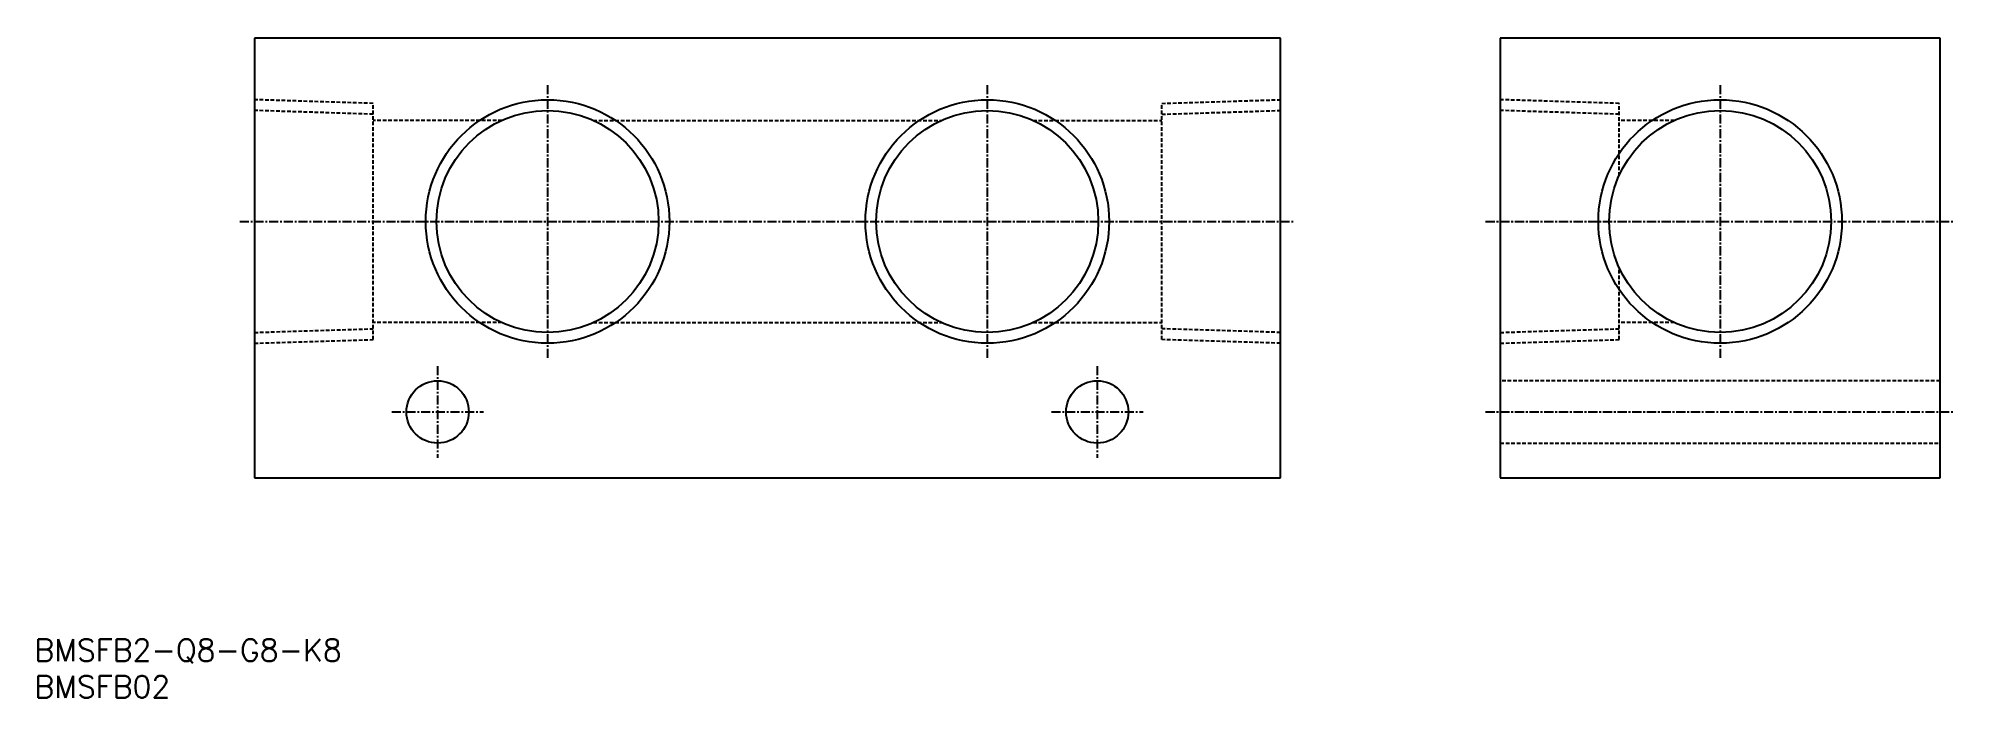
# Model space of a CAD drawing. Extents: x 1 to 262, y 0 to 90.
import ezdxf

# ---------------------------------------------------------------- set-up
doc = ezdxf.new("R2010")
doc.units = 0
doc.linetypes.add('CENTER', pattern=[2, 1.25, -0.25, 0.25, -0.25])
doc.linetypes.add('DASHED', pattern=[0.75, 0.5, -0.25])
doc.layers.get('0').update_dxf_attribs({"linetype": 'CONTINUOUS'})
doc.layers.add('CENTER', color=1, linetype='CENTER')
doc.styles.get("Standard").update_dxf_attribs({"font": 'txt.shx'})

# ---------------------------------------------------------------- blocks, each defined once
blk = doc.blocks.new('*U13')
at = {"color": 7, "linetype": 'CONTINUOUS'}
blk.add_text('BMSFB02', height=3, dxfattribs=at).set_placement((0, 0))
blk = doc.blocks.new('*U14')
at = {"color": 7, "linetype": 'CONTINUOUS'}
blk.add_text('BMSFB2-Q8-G8-K8', height=3, dxfattribs=at).set_placement((0, 5))

msp = doc.modelspace()

# ---------------------------------------------------------------- linework, layer by layer
at = {"color": 7, "linetype": 'CONTINUOUS'}
for p, q in [((170, 90), (30, 90)), ((30, 90), (30, 30)), ((170, 30), (170, 90)), ((260, 90), (200, 90)), ((200, 90), (200, 30)), ((260, 30), (260, 90)), ((30, 30), (170, 30)), ((200, 30), (260, 30))]:
    msp.add_line(p, q, dxfattribs=at)
at = {"color": 3, "linetype": 'DASHED'}
for p, q in [((46.2, 81.12), (30, 81.62)), ((46.2, 48.88), (46.2, 81.12)), ((153.8, 81.12), (170, 81.62)), ((153.8, 48.88), (153.8, 81.12)), ((216.2, 81.12), (200, 81.62)), ((216.2, 71.24), (216.2, 81.12)), ((46.2, 79.64), (30, 80.15)), ((63.76, 78.8), (46.2, 78.8)), ((76.24, 78.8), (123.76, 78.8)), ((136.24, 78.8), (153.8, 78.8)), ((153.8, 79.64), (170, 80.15)), ((216.2, 79.64), (200, 80.15)), ((223.76, 78.8), (216.2, 78.8)), ((216.2, 48.88), (216.2, 58.76)), ((30, 49.85), (46.2, 50.36)), ((63.76, 51.2), (46.2, 51.2)), ((76.24, 51.2), (123.76, 51.2)), ((136.24, 51.2), (153.8, 51.2)), ((170, 49.85), (153.8, 50.36)), ((200, 49.85), (216.2, 50.36)), ((223.76, 51.2), (216.2, 51.2)), ((30, 48.38), (46.2, 48.88)), ((170, 48.38), (153.8, 48.88)), ((200, 48.38), (216.2, 48.88)), ((260, 43.25), (200, 43.25)), ((200, 34.75), (260, 34.75))]:
    msp.add_line(p, q, dxfattribs=at)
at = {"color": 3, "linetype": 'CONTINUOUS'}
for centre in [(70, 65), (130, 65), (230, 65)]:
    msp.add_circle(centre, 16.62, dxfattribs=at)
at = {"color": 7, "linetype": 'CONTINUOUS'}
for centre, radius in [((70, 65), 15.15), ((130, 65), 15.15), ((230, 65), 15.15), ((55, 39), 4.25), ((145, 39), 4.25)]:
    msp.add_circle(centre, radius, dxfattribs=at)
at = {"layer": 'CENTER', "color": 1, "linetype": 'CENTER'}
for p, q in [((70, 83.62), (70, 46.38)), ((130, 83.62), (130, 46.38)), ((230, 83.62), (230, 46.38)), ((28, 65), (172, 65)), ((198, 65), (262, 65)), ((55, 45.25), (55, 32.75)), ((145, 45.25), (145, 32.75)), ((48.75, 39), (61.25, 39)), ((138.75, 39), (151.25, 39)), ((198, 39), (262, 39))]:
    msp.add_line(p, q, dxfattribs=at)

# ---------------------------------------------------------------- block references
at = {"color": 7, "linetype": 'CONTINUOUS'}
for name in ['*U14', '*U13']:
    msp.add_blockref(name, (0, 0), dxfattribs=at)

doc.saveas('drawing.dxf')
